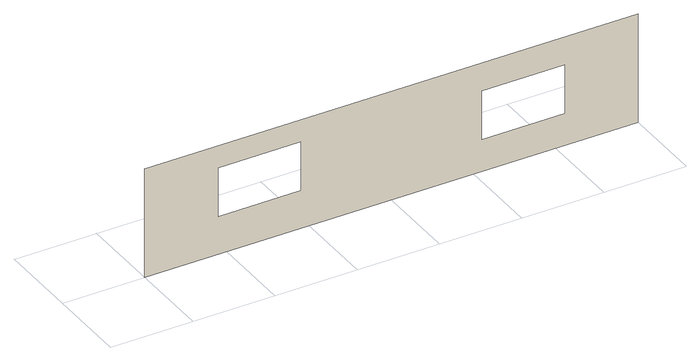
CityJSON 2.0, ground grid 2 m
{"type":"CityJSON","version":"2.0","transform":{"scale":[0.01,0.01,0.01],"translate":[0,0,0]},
"CityObjects":{
"building1":{"type":"Building","geometry":[{"type":"MultiSurface","lod":"3","boundaries":[[[0,1,2,3],[4,5,6,7],[8,9,10,11]]],"semantics":{"surfaces":[{"type":"WallSurface"}],"values":[0]}}]}
},
"vertices":[
[1200,0,0],[1200,0,270],[0,0,270],[0,0,0],[821,0,200],[1021,0,200],[1021,0,80],[821,0,80],[179,0,215],[379,0,215],[379,0,95],[179,0,95]
]}
